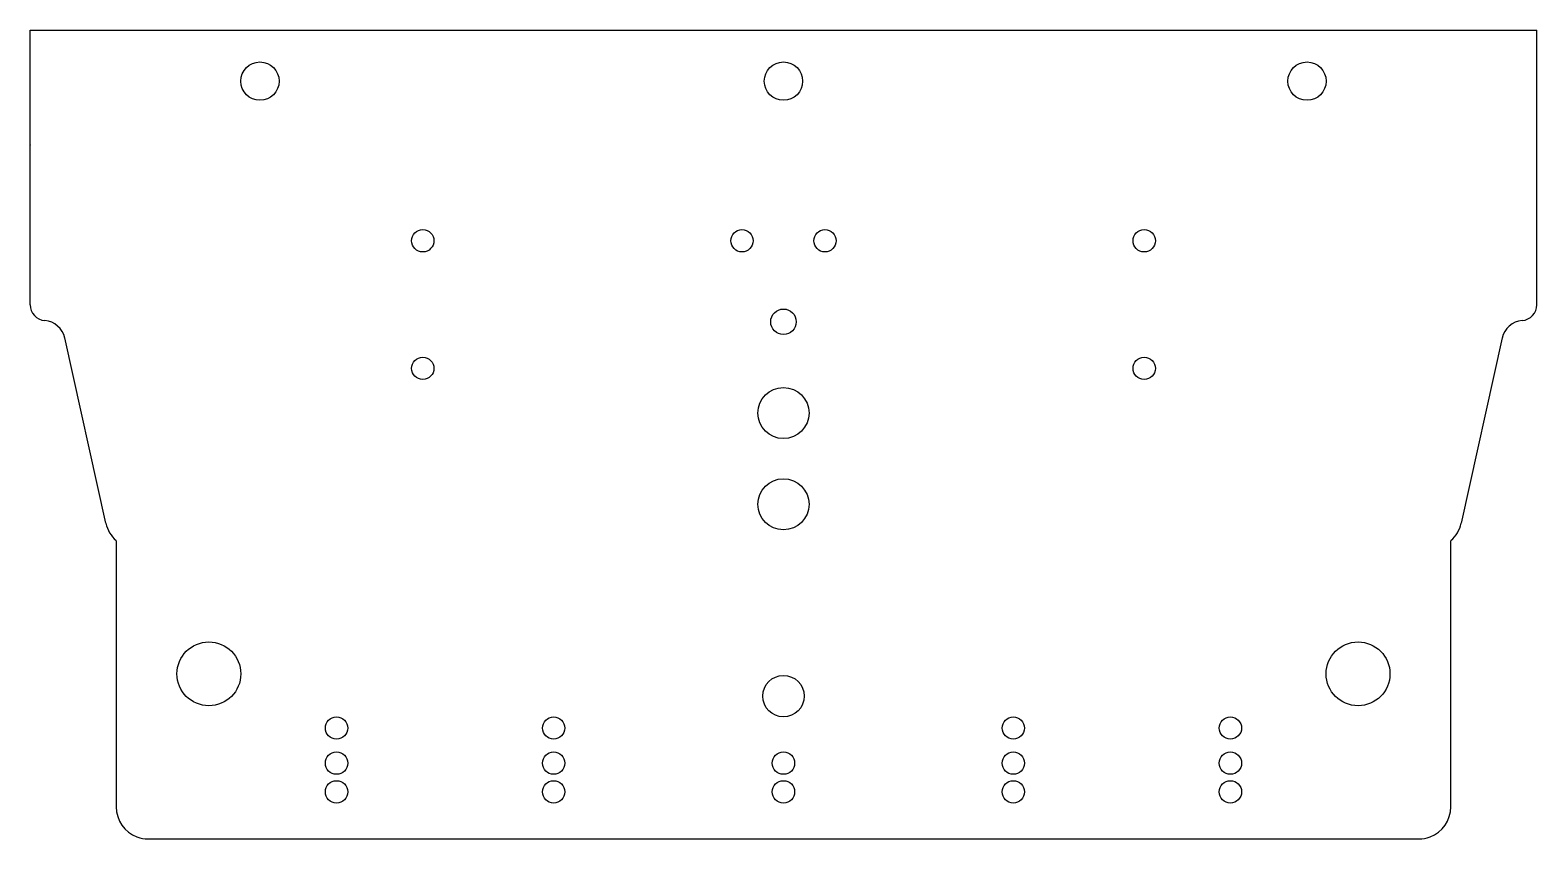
# Model space of a CAD drawing. Header units: millimetres. Extents: x 32 to 268, y 60 to 187.
import ezdxf

# ---------------------------------------------------------------- set-up
doc = ezdxf.new("R2010")
doc.units = ezdxf.units.MM
doc.layers.add('DV3_0', color=7, linetype='Continuous')

msp = doc.modelspace()

# ---------------------------------------------------------------- linework, layer by layer
at = {"layer": 'DV3_0', "color": 7, "linetype": 'Continuous'}
for p, q in [((32.2, 168.97), (32.2, 186.97)), ((32.2, 186.97), (268.2, 186.97)), ((268.2, 168.97), (268.2, 186.97)), ((32.2, 168.97), (32.2, 168.96)), ((32.2, 143.94), (32.2, 168.96)), ((268.2, 168.96), (268.2, 168.97)), ((268.2, 143.94), (268.2, 168.96)), ((44.06, 109.68), (37.63, 138.72)), ((262.78, 138.72), (256.35, 109.68)), ((45.69, 106.96), (45.69, 65.23)), ((254.72, 65.23), (254.72, 106.96)), ((50.69, 60.23), (249.72, 60.23))]:
    msp.add_line(p, q, dxfattribs=at)
for centre, radius in [((68.2, 178.97), 3), ((150.2, 178.97), 3), ((232.2, 178.97), 3), ((93.7, 153.96), 1.75), ((143.7, 153.96), 1.75), ((156.7, 153.96), 1.75), ((206.7, 153.96), 1.75), ((150.2, 141.26), 2), ((93.7, 133.96), 1.75), ((206.7, 133.96), 1.75), ((150.2, 126.96), 4), ((150.2, 112.66), 4), ((60.2, 86.09), 5), ((240.2, 86.09), 5), ((150.2, 82.6), 3.25), ((80.2, 77.6), 1.75), ((114.2, 77.6), 1.75), ((186.2, 77.6), 1.75), ((220.2, 77.6), 1.75), ((80.2, 72.1), 1.75), ((114.2, 72.1), 1.75), ((150.2, 72.1), 1.75), ((186.2, 72.1), 1.75), ((220.2, 72.1), 1.75), ((80.2, 67.6), 1.75), ((114.2, 67.6), 1.75), ((150.2, 67.6), 1.75), ((186.2, 67.6), 1.75), ((220.2, 67.6), 1.75)]:
    msp.add_circle(centre, radius, dxfattribs=at)
for centre, radius, start, end in [((34.7, 143.94), 2.5, 180, 265.3053), ((265.7, 143.94), 2.5, 274.6947, 0), ((34.21, 137.96), 3.5, 12.4791, 85.3053), ((266.19, 137.96), 3.5, 94.6947, 167.5209), ((48.94, 110.76), 5, 192.4791, 229.4289), ((251.47, 110.76), 5, 310.5711, 347.5209), ((50.69, 65.23), 5, 180, 249.508), ((249.72, 65.23), 5, 290.492, 0), ((50.69, 65.23), 5, 249.508, 270), ((249.72, 65.23), 5, 270, 290.492)]:
    msp.add_arc(centre, radius, start, end, dxfattribs=at)

doc.saveas('drawing.dxf')
